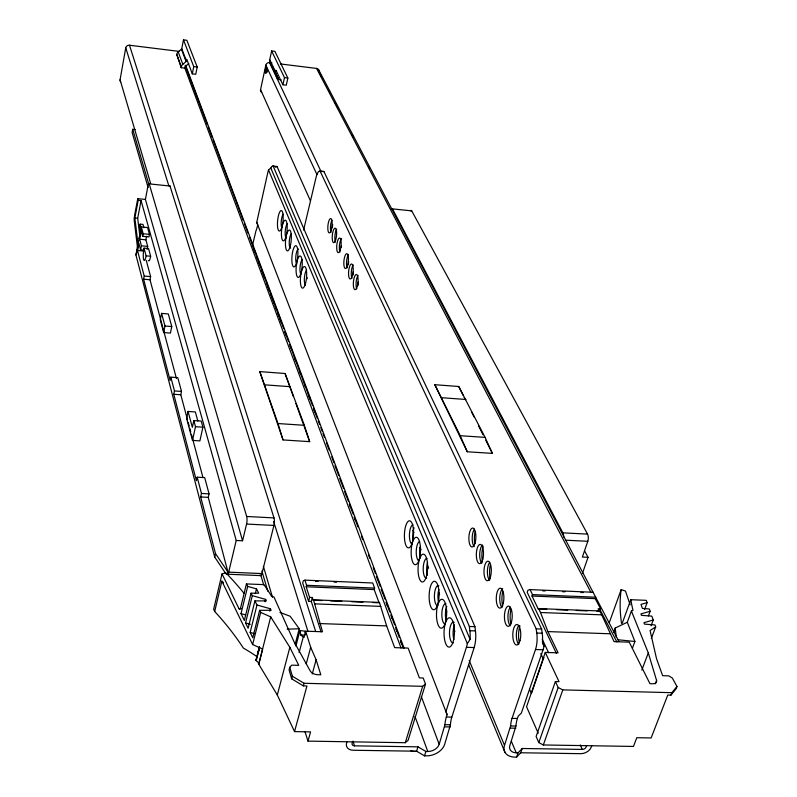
<?xml version="1.0" encoding="UTF-8"?>
<svg xmlns="http://www.w3.org/2000/svg" width="797" height="797" viewBox="0 0 797 797"><rect width="100%" height="100%" fill="white"/><g stroke="black" fill="none" stroke-linecap="round" stroke-linejoin="round"><path stroke-width="1.2" d="M352.603 741.738L352.135 743.332A3.268 2.341 -19.3 0 0 354.516 745.843L417.977 746.839L425.897 751.471L427.77 751.491A9.723 6.904 -21 0 0 439.187 744.328L444.945 724.692A16.837 5.928 -90 0 1 446.35 717.011L447.097 714.66L445.961 711.492L466.414 647.313A16.797 6.067 -89 0 0 467.331 643.597A20.583 12.473 -61.3 0 0 470.061 639.244A16.787 6.077 -89 0 0 469.881 630.716L469.373 626.482L273.162 166.065L272.375 166.274A11.278 2.859 -84.1 0 0 270.821 168.077A13.967 5.858 -55.1 0 0 268.519 169.93A11.278 2.849 -84.1 0 0 267.872 172.341L256.744 222.303L257.69 224.903L257.272 226.756A10.989 2.73 -84.5 0 1 255.927 230.921L252.48 245.426A6.585 5.689 -20 0 1 252.201 246.323M347.014 741.648L346.546 743.242A9.146 6.565 -19.3 0 0 353.22 750.256L416.602 751.212L424.512 755.835L426.385 755.865A15.551 11.048 -21 0 0 444.636 744.418L450.425 724.802A16.817 5.968 90 0 1 451.819 717.121L474.165 647.562A16.777 6.117 -89 0 0 475.46 630.915L474.942 626.671L277.057 166.483L273.162 166.065M586.642 745.564L586.074 747.098A3.148 2.182 -24.2 0 1 582.328 749.419L522.234 748.483L520.74 752.766L516.556 757.15L514.742 757.12A15.322 10.74 -22.9 0 1 504.521 745.394L510.588 725.967A16.657 6.406 89.5 0 1 512.043 718.366L535.494 649.535A16.607 6.565 -89.5 0 0 536.76 633.047L536.182 628.853L320.085 171.116L319.228 171.315A11.188 3.108 -84 0 0 316.03 177.482L303.607 230.064M522.234 748.483L518.05 752.846L516.237 752.816A9.574 6.715 -22.9 0 1 509.861 745.474L515.948 726.067A16.637 6.436 89.4 0 1 517.402 718.476L518.199 716.154L521.338 713.116L543.076 649.774A16.588 6.615 -89.5 0 0 544.032 646.108A20.622 1.455 68.9 0 0 542.478 641.675A16.588 6.595 -89.5 0 0 542.219 633.236L541.631 629.052L323.921 171.534L320.085 171.116M277.804 79.431L270.133 62.305A4.334 3.945 -26.9 0 1 269.735 59.655L271.628 50.948L274.895 51.357L287.856 78.066L286.272 85.199L282.905 84.791L275.961 70.206L275.573 71.959A4.393 3.985 -26.8 0 0 275.971 74.639L277.964 78.086L277.804 79.431L281.102 79.839M120.636 81.952A3.228 2.959 -13.1 0 1 120.078 79.76L125.747 47.84A3.258 3.019 -13.8 0 1 129.493 45.23L178.618 51.327A3.228 2.979 -18.8 0 1 179.106 51.426M135.161 129.572L132.72 129.303L132.133 132.531L148.093 187.434M134.514 215.848L137.761 198.662L145.403 199.429L242.557 540.774L236.221 540.476L141.049 200.545L138.2 200.256L137.761 198.662M136.516 252.081L138.26 246.143L134.852 217.999L138.2 200.256M139.874 236.131L137.682 218.268L141.049 200.545M143.908 227.743L142.992 224.415L140.123 224.146L139.465 227.593L140.561 231.648M145.403 199.429L148.023 185.671A4.025 0.767 -84.4 0 1 149.228 183.888L170 186.02L273.999 517.901A5.39 1.435 -86.9 0 1 273.919 525.442L261.954 573.581A5.33 1.395 -87.3 0 1 260.121 574.956M225.412 573.023L214.712 557.083L135.928 254.93L141.308 226.956L147.584 227.553L149.477 234.358L148.979 236.918L142.673 236.32L141.218 230.961L139.634 239.22L141.408 245.805L140.611 249.919L143.759 250.208M187.534 419.939L180.799 394.764L181.497 391.437L177.791 377.639L170.827 377.14L170.14 380.438L143.619 279.199L144.227 276.061L137.482 250.467L138.857 243.314L140.611 249.919M181.158 67.695L181.327 66.799A4.453 4.085 -19.2 0 1 182.822 64.318L186.269 61.379L186.767 59.237L192.306 73.852L195.763 74.27L197.198 67.018L186.837 40.278L183.479 39.85L181.686 48.946L178.229 51.954A4.393 4.045 -19.1 0 0 176.755 54.415L181.158 67.695L184.565 68.104L184.964 66.769L188.331 63.929A4.463 4.105 -19.4 0 0 188.769 63.511M142.673 236.32L143.171 233.76L141.308 226.956M147.106 249.471L147.704 246.393L145.901 239.807L146.588 236.271M176.456 378.565L150.005 279.757L150.613 276.619L146.24 260.34M192.306 73.852L193.731 66.589L183.479 39.85M161.582 313.39L160.267 319.876L163.654 332.548L170.438 333.086L171.773 326.561L168.297 313.948L161.582 313.39L164.989 326.013L163.654 332.548M226.039 573.76A5.579 2.421 83 0 0 227.424 574.119A5.31 2.301 83 0 0 228.261 573.282L208.266 497.358L209.063 493.861L204.69 477.622L197.178 477.184L196.401 480.671L173.766 394.266L174.463 390.938L170.827 377.14M188.062 411.451L186.588 418.305L192.495 440.422L199.888 440.89L202.906 427.192L201.193 421.045L193.81 420.557L192.346 427.322L188.062 411.451L195.345 411.949L197.835 421.005M261.665 92.392A3.158 2.849 -24.9 0 1 260.559 89.623L265.839 65.155A3.178 2.889 -26.3 0 1 269.535 62.604L271.946 62.903M192.495 440.422L195.494 426.704L193.81 420.557M282.905 84.791L284.489 77.658L271.628 50.948M236.221 540.476L228.669 572.156A5.36 1.315 -87.1 0 1 228.48 572.844L215.519 553.626L200.665 496.949L201.452 493.443L197.178 477.184M214.712 557.083L215.519 553.626M244.031 593.327A418.823 275.991 3.2 0 0 225.85 572.814L222.024 573.89L213.656 609.297L214.692 611.498A406.699 274.895 2.6 0 1 243.354 648.061A516.576 156.541 -2.2 0 1 256.963 656.648A9.405 2.67 2.5 0 1 257.082 656.728M214.692 611.498L221.885 581.123A411.053 271.747 3.1 0 1 223.489 582.826M242.557 540.774L246.572 524.057A5.41 1.375 -86.8 0 0 246.671 516.486L149.228 183.888M305.072 731.945L308.011 741.12L405.265 742.714L408.084 740.393L425.508 684.075L423.197 677.988L419.391 677.888L408.134 648.071L394.664 647.642L386.655 625.914L379.422 602.393L313.51 599.832L322.486 631.762L305.669 631.194L310.681 647.323L316.12 659.777L320.802 674.79L317.604 674.7A6.685 4.204 16.2 0 1 310.172 670.845L293.904 641.515L273.969 597.023L271.438 596.066A422.699 273.062 3.6 0 0 263.956 584.639L246.422 583.922L240.515 608.141A3.198 1.146 87.1 0 1 238.931 608.579L222.024 573.89M247.678 586.413L256.495 588.873L258.686 593.207L251.065 593.197L244.34 620.474L241.003 613.63L247.678 586.413L246.422 583.922M252.3 595.658L265.61 599.374L266.377 600.898L254.92 600.898L248.126 628.255L245.546 622.965L252.3 595.658L251.065 593.197M255.319 593.606L256.495 588.873M256.983 605.023L270.382 608.759L271.159 610.303L259.643 610.323L252.759 637.769L250.148 632.419L256.983 605.023L254.92 600.898M308.588 601.406L309.595 597.391L306.187 586.781L306.576 585.287L304.922 580.146L303.298 580.814L302.701 582.966L308.588 601.406L311.308 601.506L321.071 631.891M260.689 612.425L270.701 616.878L258.786 664.16L262.631 649.047L252.629 644.544L260.689 612.425L259.643 610.323M311.308 601.506L312.314 597.501L309.595 597.391M265.012 601.745L265.61 599.374M258.786 664.16L257.959 662.138L255.937 660.364L259.404 646.716M257.541 654.337L259.304 647.403M258.377 651.976L259.543 647.343M256.245 660.653L259.583 647.493M269.775 611.14L270.382 608.759M308.011 741.12L310.571 731.895L294.541 731.606L277.306 695.004L289.849 647.323L270.701 616.878M295.149 644.275L299.254 628.753L290.158 616.26L279.976 612.415M289.849 647.323L298.755 665.356L291.802 665.156L289.759 667.298L289.082 669.888L291.682 678.845L303.368 685.878L306.945 685.968L294.541 731.606M295.896 645.978L299.991 630.527L304.823 631.154L305.749 634.143M291.682 678.845L292.379 676.254L289.759 667.298M299.124 652.544L303.258 637.032L300.778 634.96L299.991 630.527M305.669 631.194L303.996 637.49L303.258 637.032M306.227 663.841L310.681 647.323M303.368 685.878L304.075 683.278L292.379 676.254M312.245 673.993L316.12 659.777M372.866 602.542L379.083 602.781L374.201 589.571L374.62 588.086L372.737 582.996L304.922 580.146M135.928 254.93L137.642 249.312M139.126 238.403L140.84 232.664M405.265 742.714L422.679 686.317L425.508 684.075M416.602 751.212L417.977 746.839M424.512 755.835L425.897 751.471M599.633 611.688L600.579 608.838L595.229 598.627L595.738 597.202L532.486 594.602L530.085 589.611L527.923 590.238L527.186 592.301L556.336 653.271M546.792 609.307L538.224 608.968L532.007 596.036L532.486 594.602M538.224 608.968L538.633 608.599L540.505 612.504L547.918 631.593L558.089 652.823L545.268 652.424L526.558 706.78L538.244 733.25M543.992 657.694A5.35 3.855 -24.5 0 0 543.305 658.97L531.42 693.5L529.507 689.256M391.178 209.183A3.875 1.225 -84.1 0 1 392.483 208.884L411.72 210.866L587.548 534.12A5.121 2.182 -88.3 0 1 587.807 541.302L582.368 557.043L588.037 557.312L582.468 573.352M516.556 757.15L518.05 752.846M545.268 652.424L559.026 681.644L555.389 681.545L536.122 736.498L538.792 742.575L543.325 744.966L633.456 746.44L636.803 737.703L651.129 737.962L667.776 695.044L670.954 695.123L676.015 688.917L676.962 686.496L672.329 678.038L668.803 675.866L662.646 675.687L656.559 658.78L650.073 630.527L655.682 626.9L654.985 624.938L644.474 624.121L643.976 622.686L653.241 619.996L651.876 616.151L641.426 615.334L640.937 613.909L650.153 611.269L649.346 608.978L642.412 608.43L641.007 604.385L647.114 602.662L646.287 600.34L630.826 599.703L622.567 622.347A2.899 0.707 -79.9 0 1 622.218 623.105A3.009 0.727 -79.5 0 1 621.74 623.433A3.128 0.757 -79.2 0 1 621.511 623.105L621.451 622.786A370.436 183.699 27.1 0 1 621.152 589.68L625.466 591.025L630.178 604.883M538.792 742.575L558.179 687.512L555.389 681.545M543.325 744.966L562.812 689.893L671.901 692.683L676.962 686.496M609.247 622.686L621.152 589.68M613.59 632.519L615.224 628.026L627.289 622.258L631.413 611.02L632.987 610.273A373.345 181.138 26.7 0 1 630.826 599.703M591.802 745.643L591.235 747.188A8.807 6.097 -24.2 0 1 580.774 753.673L520.74 752.766M644.544 609.585L647.114 602.662M632.4 648.25L634.91 641.485L627.289 622.258M648.429 615.902L650.153 611.269M651.059 625.804L653.241 619.996M651.338 638.427L655.682 626.9M641.804 670.128L648.29 652.922L631.413 611.02M655.244 683.826L656.559 680.399L648.29 652.922M670.954 695.123L671.901 692.683M312.314 597.501L313.191 600.221L313.51 599.832M256.106 659.199L255.937 660.364M597.023 611.259L599.912 610.98L614.059 641.645L629.261 642.163L649.944 683.677L652.803 683.746A6.506 3.666 23.3 0 0 656.559 680.399M275.632 167.101A11.268 2.879 -84.1 0 1 276.27 166.693L277.057 166.483M323.921 171.534L319.228 171.315M287.199 629.162L299.254 628.753M444.945 724.692L450.425 724.802M510.588 725.967L515.948 726.067M444.776 726.844L450.255 726.954M510.429 728.099L515.789 728.199M446.35 717.011L451.819 717.121M512.043 718.366L517.402 718.476M304.075 683.278L422.679 686.317M466.414 647.313L474.165 647.562M535.494 649.535L543.076 649.774M300.778 634.96L305.002 635.099M469.373 626.482L474.942 626.671M536.182 628.853L541.631 629.052M319.846 623.563L386.655 625.914M547.918 631.593L609.954 633.774M469.881 630.716L475.46 630.915M536.76 633.047L542.219 633.236M238.931 608.589L241.352 608.679M538.633 608.599L599.912 610.98M313.191 600.221L321.888 600.559M330.596 600.898L341.783 601.337M351.726 601.725L362.914 602.153M556.595 609.685L567.623 610.113M576.201 610.452L587.22 610.881M314.805 603.857L380.896 606.387M540.505 612.504L601.934 614.856M600.579 608.838L598.109 608.739L599.474 611.359M530.085 589.611L593.137 592.261M315.602 581.332L318.063 581.431M334.053 582.109L336.513 582.208M542.727 590.856L545.188 590.956M562.463 591.683L564.924 591.782M580.963 592.46L583.424 592.56M306.576 585.287L374.62 588.086M306.187 586.781L374.201 589.571M532.007 596.036L595.229 598.627M228.669 572.156L261.954 573.581M227.095 574.189L260.719 575.623M246.572 524.057L273.919 525.442M565.591 540.177L587.807 541.302M246.671 516.486L273.999 517.901M392.483 208.884L562.881 532.844L587.548 534.12M201.452 493.443L209.063 493.861M200.665 496.949L208.266 497.358M195.494 426.704L202.906 427.192M283.025 439.934L309.674 441.648L304.344 425.299L285.057 373.504L259.782 371.611L283.025 439.934L277.994 423.546L259.782 371.611M467.281 451.769L492.387 453.383L485.064 437.374L458.733 386.495L434.843 384.712L467.281 451.769L460.228 435.71L434.843 384.712M277.994 423.546L304.344 425.299M460.228 435.71L485.064 437.374M173.766 394.266L180.799 394.764M174.463 390.938L181.497 391.437M264.813 384.841L290.377 386.694M441.817 397.723L465.976 399.476M164.989 326.013L171.773 326.561M144.227 276.061L150.613 276.619M143.619 279.199L150.005 279.757M137.482 250.467L143.729 251.045M146.11 255.827L150.653 256.236L148.541 248.554L144.028 248.136A8.08 1.564 -84.8 0 0 143.609 259.513A8.08 1.564 -84.8 0 0 146.11 255.827L144.028 248.136M139.634 239.22L145.901 239.807M141.408 245.805L147.704 246.393M143.171 233.76L149.477 234.358M134.852 217.999L137.682 218.268M617.814 639.742L634.91 641.485M272.375 166.274L276.27 166.693M265.531 69.269L267.334 69.488M193.731 66.589L197.198 67.018M284.489 77.658L287.856 78.066M280.395 63.949L316.568 68.432A3.158 2.849 -29.3 0 1 318.979 71.252M241.003 613.63L245.376 614.856M245.546 622.965L250.348 624.31M250.148 632.419L254.582 633.655M558.179 687.512L562.812 689.893M258.676 664.11L277.306 695.004M584.52 550.737L588.037 557.312M318.73 69.927L618.94 641.515M318.91 71.71L321.221 76.114M328.733 90.43L329.888 92.631M335.079 102.544L337.968 108.043M351.826 134.474L352.981 136.676M368.573 166.414L369.728 168.615M316.568 68.432L590.866 592.261M599.533 608.808L616.858 641.894M458.733 386.495L463.147 395.272M464.252 397.464L465.358 399.656M471.425 411.72L474.185 417.2M478.598 425.967L483.012 434.744M485.772 440.223L492.387 453.383M221.885 581.123L252.629 644.544M269.735 59.655L275.573 71.959M272.584 66.739L277.914 77.976M272.136 66.191L277.994 78.564M270.133 62.305L275.971 74.639M269.535 62.604L321.101 171.634M542.229 639.234L548.605 652.723M542.438 642.731L544.032 646.108M265.839 65.155L316.937 174.503M540.814 653.63L543.305 658.97M580.236 744.906L582.328 749.419M260.559 89.623L310.481 200.914M270.821 168.077L470.061 639.244M511.395 741.359L516.237 752.816M268.519 169.93L467.331 643.597M469.194 660.494L504.521 745.394M412.886 530.224L413.842 532.516M420.039 547.469L420.995 549.771M427.67 565.88L428.617 568.181M438.639 592.33L439.585 594.632M445.792 609.585L446.738 611.887M453.413 627.996L454.848 631.443M468.676 664.798L504.919 752.219M256.744 222.303L447.097 714.66M181.766 48.707L186.418 61.03M181.447 49.245L186.1 61.568M185.91 66.101L404.089 648.16M185.123 65.185L207.379 124.641M208.256 126.972L212.181 137.463M213.058 139.794L243.165 220.241M244.47 223.738L247.967 233.063M249.71 237.725L252.769 245.884M253.635 248.216L257.561 258.706M258.437 261.037L262.362 271.528M263.239 273.859L267.164 284.36M268.041 286.691L283.752 328.653M285.057 332.15L288.544 341.485M290.297 346.147L293.346 354.306M295.099 358.969L298.148 367.128M299.891 371.791L302.95 379.95M304.693 384.612L307.752 392.772M308.618 395.103L312.554 405.603M313.42 407.934L317.345 418.425M318.222 420.756L319.527 424.253M320.842 427.75L322.147 431.247M323.024 433.578L324.329 437.075M326.511 442.903L329.131 449.897M331.751 456.89L333.933 462.718M336.553 469.722L338.735 475.55M341.355 482.544L343.537 488.372M346.147 495.365L348.329 501.193M350.082 505.856L353.131 514.015M354.884 518.678L357.933 526.837M361.43 536.172L362.735 539.669M368.403 554.822L369.718 558.318M373.205 567.643L375.387 573.471M378.007 580.465L380.189 586.293M382.809 593.297L384.991 599.125M386.734 603.787L389.793 611.947M391.536 616.609L394.595 624.768M396.338 629.431L399.387 637.59M401.14 642.252L403.322 648.081M252.918 246.592L255.1 252.42M256.843 257.082L259.902 265.242M261.645 269.904L264.694 278.063M266.447 282.726L269.496 290.885M270.372 293.216L274.298 303.707M275.164 306.038L276.479 309.535M277.784 313.032L279.089 316.529M279.966 318.86L281.271 322.357M284.768 331.691L286.073 335.188M289.56 344.513L290.875 348.01M293.485 355.004L295.667 360.832M298.287 367.825L300.469 373.654M303.089 380.647L305.261 386.475M307.881 393.469L310.063 399.297M313.55 408.622L314.865 412.119M334.929 465.737L336.234 469.234M339.731 478.559L341.036 482.055M344.523 491.38L345.838 494.877M349.325 504.202L350.63 507.699M354.117 517.024L355.432 520.521M376.373 576.48L377.678 579.977M381.165 589.302L382.48 592.799M385.967 602.124L387.272 605.62M390.769 614.945L392.074 618.442M395.561 627.767L396.876 631.264M400.363 640.589L401.668 644.086M421.304 696.538L439.187 744.328M184.705 67.645L401.06 648.011M178.229 51.954L182.822 64.318M176.755 54.415L181.327 66.799M414.978 716.463L427.77 751.491M285.057 373.504L293.406 396.607M295.906 403.531L309.674 441.648M353.001 741.11L354.516 745.843M129.493 45.23L315.582 631.204M125.747 47.84L168.755 185.571M273.66 521.567L308.011 631.593M120.078 79.76L150.633 183.509M263.379 566.328L272.514 597.332M132.72 129.303L148.78 184.207M261.884 570.981L267.822 591.274M260.898 575.334L263.668 584.888M140.123 224.146L141.497 229.197L139.794 234.926M188.182 422.34L189.148 425.937M189.786 428.338L190.752 431.934M191.39 434.335L202.946 477.493M137.542 247.977L134.245 220.649A3.995 0.747 -84.6 0 1 134.364 216.834M615.224 628.026L616.32 637.301M281.72 227.514A7.293 1.913 -84.4 0 1 281.351 220.44A7.293 1.913 -84.4 0 1 283.254 214.164M286.233 238.044A7.362 1.953 -84.5 0 1 285.226 231.279A7.362 1.953 -84.5 0 1 287.269 223.827M290.616 248.146A7.432 1.992 -84.5 0 1 289.251 241.75A7.432 1.992 -84.5 0 1 291.363 233.67M305.5 285.127A7.691 2.132 -84.8 0 1 304.394 277.904A7.691 2.132 -84.8 0 1 306.586 270.253M453.334 642.9A10.381 3.706 -88.9 0 1 449.498 631.891A10.381 3.706 -88.9 0 1 454.141 622.427M445.025 624.071A10.231 3.616 -88.6 0 1 441.857 613.301A10.231 3.616 -88.6 0 1 445.852 603.658M438.051 605.67A10.082 3.527 -88.4 0 1 434.415 595.19A10.082 3.527 -88.4 0 1 438.868 585.775M426.714 578.014A9.863 3.397 -88 0 1 423.197 568.689A9.863 3.397 -88 0 1 427.003 558.378M418.614 560.719A9.723 3.318 -87.8 0 1 416.243 550.926A9.723 3.318 -87.8 0 1 419.421 541.532M412.248 544.102A9.594 3.238 -87.6 0 1 409.439 534.369A9.594 3.238 -87.6 0 1 413.065 524.924M296.833 263.946A7.542 2.052 -84.7 0 1 295.886 255.747A7.542 2.052 -84.7 0 1 298.556 249.053M300.828 274.108A7.621 2.092 -84.8 0 1 300.15 266.128A7.621 2.092 -84.8 0 1 302.541 259.463M307.144 278.761A7.691 2.142 -84.8 0 1 307.234 277.565M413.205 540.167A9.594 3.258 -87.6 0 1 414.061 527.823M420.348 558A9.723 3.337 -87.8 0 1 420.218 546.722M427.391 575.095A9.853 3.417 -88 0 1 427.571 562.363M438.689 602.552A10.072 3.547 -88.4 0 1 438.858 589.531M445.882 619.518A10.222 3.626 -88.7 0 1 446.778 606.407M453.901 639.503A10.371 3.716 -88.9 0 1 454.479 624.918M416.313 751.262A6.456 4.164 19.8 0 1 410.664 750.535M150.653 256.236A8.07 1.574 -84.8 0 1 148.322 260.45M169.263 186.04A4.015 0.817 -84.4 0 1 170 186.02M331.054 232.345A7.243 2.082 -84.3 0 1 331.941 220.111M335.487 242.099A7.303 2.122 -84.4 0 1 334.949 235.553A7.303 2.122 -84.4 0 1 336.713 229.157M340 252.031A7.372 2.162 -84.5 0 1 339.512 244.828A7.372 2.162 -84.5 0 1 341.604 238.552M356.777 288.922A7.631 2.321 -84.8 0 1 356.179 281.989A7.631 2.321 -84.8 0 1 358.072 275.413M482.544 562.024A13.589 5.101 -88.1 0 1 483.151 546.144M490.265 578.951A13.778 5.22 -88.4 0 1 490.374 564.655M358.052 285.436A10.769 3.288 -84.8 0 1 358.212 282.118M519.325 642.691A14.495 5.679 -89.4 0 1 519.923 625.794M510.887 624.181A14.286 5.549 -89.1 0 1 510.967 609.346M502.658 606.128A14.077 5.42 -88.8 0 1 502.748 591.513M348.488 264.524A10.57 3.168 -84.6 0 1 348.638 261.277M474.683 543.693A13.41 4.981 -87.9 0 1 475.151 531.609M518.747 644.394A10.271 4.005 -89.3 0 1 516.336 635.01A10.271 4.005 -89.3 0 1 518.837 625.466M510.269 625.765A10.122 3.905 -89 0 1 507.928 616.579A10.122 3.905 -89 0 1 510.379 607.115M502.01 607.613A9.972 3.816 -88.8 0 1 499.749 597.83A9.972 3.816 -88.8 0 1 502.708 588.704M489.577 580.276A9.753 3.676 -88.4 0 1 487.385 571.549A9.753 3.676 -88.4 0 1 489.717 562.303M481.826 563.25A9.624 3.596 -88.1 0 1 479.714 553.945A9.624 3.596 -88.1 0 1 482.524 544.979M474.265 546.642A9.494 3.507 -87.9 0 1 472.193 538.254A9.494 3.507 -87.9 0 1 474.434 529.168M347.203 267.852A7.482 2.232 -84.6 0 1 346.625 261.097A7.482 2.232 -84.6 0 1 348.468 254.602M351.945 278.283A7.552 2.271 -84.7 0 1 351.357 271.438A7.552 2.271 -84.7 0 1 353.22 264.903M341.335 247.219A10.411 3.068 -84.5 0 1 341.455 245.606M332.399 227.703A10.222 2.959 -84.3 0 1 332.698 224.535M353.22 274.875A10.67 3.228 -84.7 0 1 353.38 271.598M562.881 532.844A5.141 2.122 -88.2 0 1 563.628 537.039M410.565 210.836A3.865 1.265 -84 0 1 411.72 210.866M267.075 72.198A3.019 0.737 -83.3 0 1 267.244 69.937M305.59 283.094A10.879 2.999 -84.8 0 0 304.534 266.517A10.879 2.999 -84.8 0 0 300.439 282.427A10.879 2.999 -84.8 0 0 305.59 283.094M285.834 237.157A10.411 2.74 -84.5 0 0 285.695 220.331A10.411 2.74 -84.5 0 0 281.411 234.149A10.411 2.74 -84.5 0 0 285.834 237.157M289.939 247.19A10.51 2.799 -84.5 0 0 289.789 230.164A10.51 2.799 -84.5 0 0 285.436 244.051A10.51 2.799 -84.5 0 0 289.939 247.19M281.809 227.324A10.311 2.69 -84.4 0 0 281.68 210.677A10.311 2.69 -84.4 0 0 277.456 224.425A10.311 2.69 -84.4 0 0 281.809 227.324M412.179 542.956A13.569 4.553 -87.6 0 0 410.246 520.969A13.569 4.553 -87.6 0 0 404.537 539.081A13.569 4.553 -87.6 0 0 412.179 542.956M419.581 558.059A13.748 4.662 -87.8 0 0 416.383 537.258A13.748 4.662 -87.8 0 0 411.521 557.661A13.748 4.662 -87.8 0 0 419.581 558.059M301.186 272.355A10.769 2.939 -84.8 0 0 300.16 255.996A10.769 2.939 -84.8 0 0 296.125 271.797A10.769 2.939 -84.8 0 0 301.186 272.355M426.684 575.344A13.938 4.772 -88 0 0 423.386 554.144A13.938 4.772 -88 0 0 418.435 574.727A13.938 4.772 -88 0 0 426.684 575.344M445.682 621.55A14.456 5.081 -88.6 0 0 442.126 599.294A14.456 5.081 -88.6 0 0 436.915 620.355A14.456 5.081 -88.6 0 0 445.682 621.55M438.101 603.11A14.246 4.961 -88.4 0 0 434.644 581.272A14.246 4.961 -88.4 0 0 429.543 602.143A14.246 4.961 -88.4 0 0 438.101 603.11M453.473 640.489A14.675 5.21 -88.9 0 0 449.807 617.795A14.675 5.21 -88.9 0 0 444.487 639.035A14.675 5.21 -88.9 0 0 453.473 640.489M296.484 263.179A10.66 2.879 -84.7 0 0 296.305 245.845A10.66 2.879 -84.7 0 0 291.851 259.852A10.66 2.879 -84.7 0 0 296.484 263.179M335.627 240.096A7.312 2.112 -84.4 0 0 335.427 228.261A7.312 2.112 -84.4 0 0 332.2 237.934A7.312 2.112 -84.4 0 0 335.627 240.096M331.173 230.323A7.243 2.072 -84.3 0 0 330.984 218.617A7.243 2.072 -84.3 0 0 327.806 228.241A7.243 2.072 -84.3 0 0 331.173 230.323M340.17 250.069A7.382 2.152 -84.5 0 0 339.95 238.094A7.382 2.152 -84.5 0 0 336.683 247.817A7.382 2.152 -84.5 0 0 340.17 250.069M520.052 640.419A10.271 3.985 -89.3 0 0 517.133 624.509A10.271 3.985 -89.3 0 0 513.168 639.343A10.271 3.985 -89.3 0 0 520.052 640.419M511.515 621.73A10.122 3.895 -89 0 0 508.665 606.118A10.122 3.895 -89 0 0 504.79 620.833A10.122 3.895 -89 0 0 511.515 621.73M503.186 603.518A9.982 3.806 -88.7 0 0 500.416 588.196A9.982 3.806 -88.7 0 0 496.611 602.781A9.982 3.806 -88.7 0 0 503.186 603.518M482.833 559.016A9.634 3.577 -88.1 0 0 480.272 544.411A9.634 3.577 -88.1 0 0 476.646 558.677A9.634 3.577 -88.1 0 0 482.833 559.016M490.643 576.092A9.763 3.666 -88.3 0 0 488.003 561.208A9.763 3.666 -88.3 0 0 484.307 575.603A9.763 3.666 -88.3 0 0 490.643 576.092M474.863 543.574A9.504 3.497 -87.8 0 0 473.269 528.152A9.504 3.497 -87.8 0 0 468.985 540.804A9.504 3.497 -87.8 0 0 474.863 543.574M347.701 265.002A7.492 2.222 -84.6 0 0 346.834 253.635A7.492 2.222 -84.6 0 0 343.866 264.634A7.492 2.222 -84.6 0 0 347.701 265.002M352.473 275.463A7.562 2.261 -84.7 0 0 351.587 263.946A7.562 2.261 -84.7 0 0 348.578 275.015A7.562 2.261 -84.7 0 0 352.473 275.463M357.345 286.123A7.631 2.311 -84.8 0 0 356.428 274.467A7.631 2.311 -84.8 0 0 353.37 285.605A7.631 2.311 -84.8 0 0 357.345 286.123M266.497 72.178A3.019 0.737 -83.3 0 0 266.477 67.466A3.019 0.737 -83.3 0 0 265.271 71.71A3.019 0.737 -83.3 0 0 266.497 72.178"/></g></svg>
